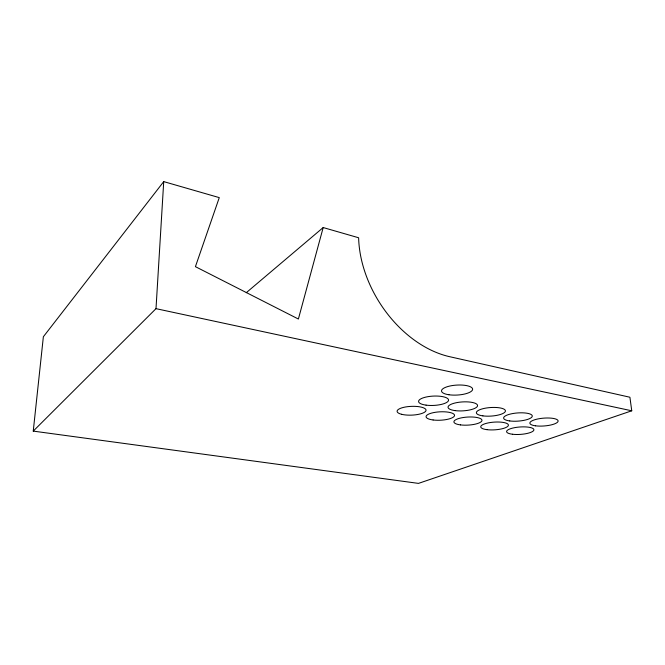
<?xml version="1.0" encoding="UTF-8"?>
<svg xmlns="http://www.w3.org/2000/svg" width="665" height="665" viewBox="0 0 665 665"><rect width="100%" height="100%" fill="white"/><g stroke="black" fill="none" stroke-linecap="round" stroke-linejoin="round"><path stroke-width="1" d="M33.25 431.111L156.001 308.66L163.723 181.612L219.275 197.621L195.419 266.657L298.385 319.034L323.19 227.555L358.626 237.762A101.595 71.072 57.6 0 0 449.698 356.706L629.913 397.238L631.75 410.795L418.468 483.389L33.25 431.111L43.366 336.739L163.723 181.612M246.283 292.683L323.19 227.555M156.001 308.66L631.75 410.795M401.569 414.287A14.489 4.389 -2.3 0 0 425.642 411.261A14.489 4.389 -2.3 0 0 407.504 406.681A14.489 4.389 -2.3 0 0 401.569 414.287M433.098 419.972A14.264 4.206 -2.8 0 0 454.544 415.401A14.264 4.206 -2.8 0 0 433.256 412.674A14.264 4.206 -2.8 0 0 433.098 419.972M460.521 424.902A14.056 4.032 -3.3 0 0 481.975 420.488A14.056 4.032 -3.3 0 0 461.36 417.861A14.056 4.032 -3.3 0 0 460.521 424.902M486.946 429.656A13.857 3.865 -3.7 0 0 508.393 425.392A13.857 3.865 -3.7 0 0 488.426 422.865A13.857 3.865 -3.7 0 0 486.946 429.656M512.432 434.237A13.682 3.707 -4 0 0 533.862 430.114A13.682 3.707 -4 0 0 514.494 427.686A13.682 3.707 -4 0 0 512.432 434.237M426.057 405.135A15.012 4.672 -2.8 0 0 448.559 400.081A15.012 4.672 -2.8 0 0 426.065 397.038A15.012 4.672 -2.8 0 0 426.057 405.135M455.035 410.613A14.78 4.472 -3.4 0 0 477.553 405.741A14.78 4.472 -3.4 0 0 455.808 402.815A14.78 4.472 -3.4 0 0 455.035 410.613M482.915 415.874A14.564 4.281 -3.8 0 0 505.417 411.178A14.564 4.281 -3.8 0 0 484.386 408.368A14.564 4.281 -3.8 0 0 482.915 415.874M509.747 420.945A14.372 4.098 -4.2 0 0 532.233 416.415A14.372 4.098 -4.2 0 0 511.875 413.713A14.372 4.098 -4.2 0 0 509.747 420.945M535.591 425.824A14.189 3.924 -4.5 0 0 558.043 421.452A14.189 3.924 -4.5 0 0 538.317 418.859A14.189 3.924 -4.5 0 0 535.591 425.824M448.958 394.761A15.586 4.988 -3.4 0 0 472.632 389.349A15.586 4.988 -3.4 0 0 449.64 386.074A15.586 4.988 -3.4 0 0 448.958 394.761"/></g></svg>
